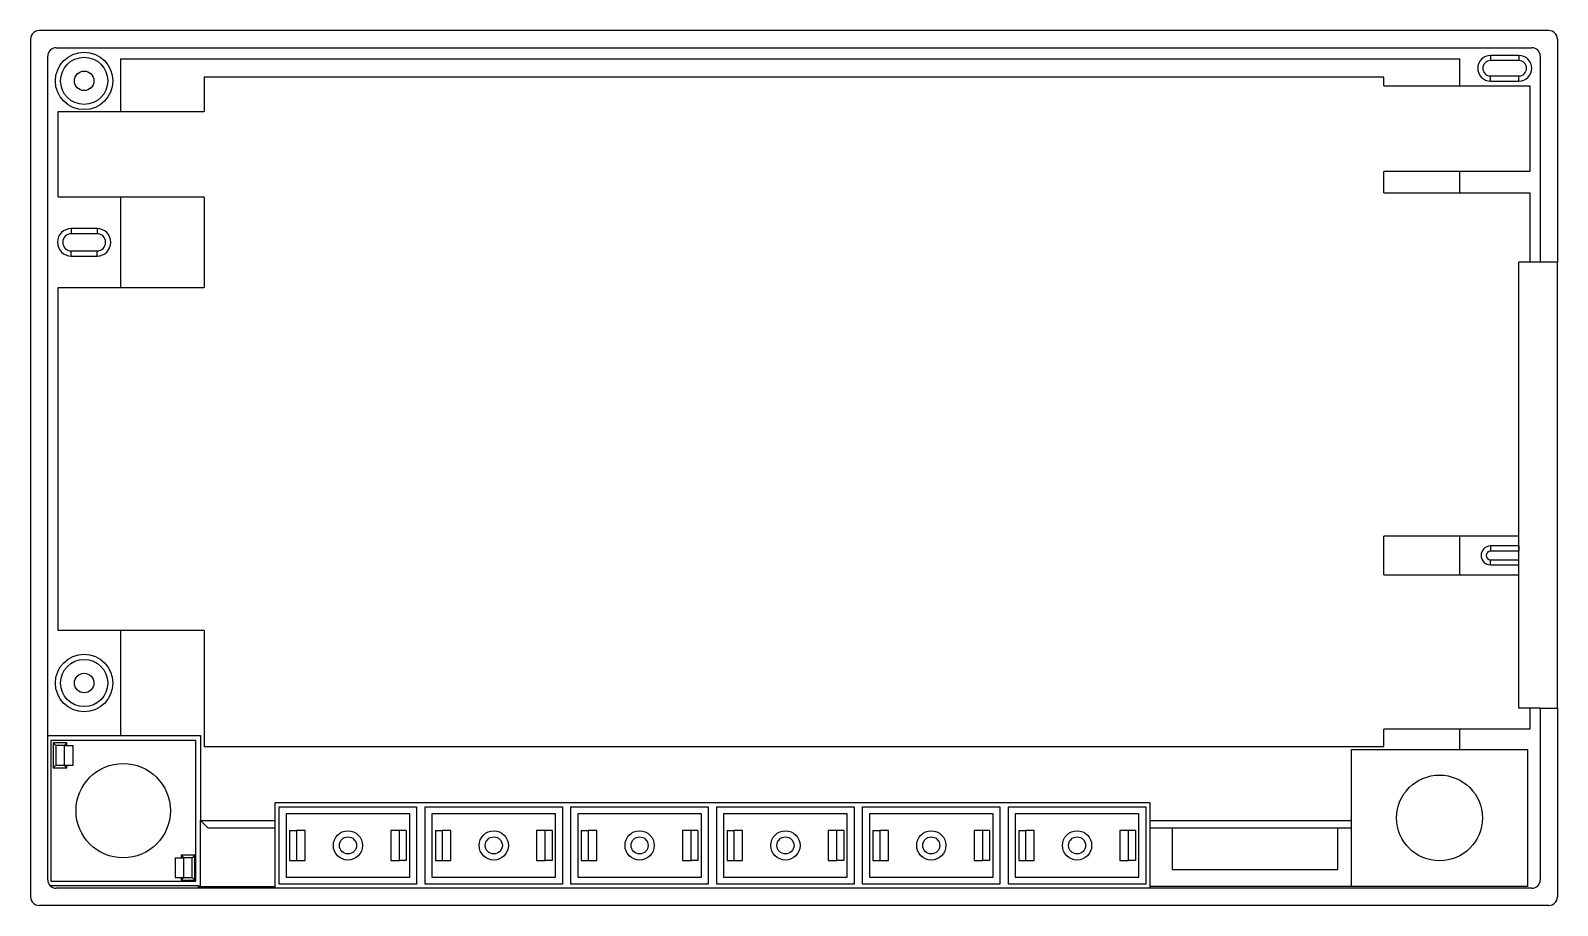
# Model space of a CAD drawing. Header units: millimetres. Extents: x 51 to 229, y 57 to 159.
import ezdxf

# ---------------------------------------------------------------- set-up
doc = ezdxf.new("R2010")
doc.units = ezdxf.units.MM
doc.layers.add('View002', color=7, linetype='CONTINUOUS')

msp = doc.modelspace()

# ---------------------------------------------------------------- linework, layer by layer
at = {"layer": 'View002'}
for p, q in [((227.7, 158.95), (51.7, 158.95)), ((50.7, 157.95), (50.7, 57.95)), ((53.7, 156.95), (225.7, 156.95)), ((228.7, 157.95), (228.7, 131.95)), ((52.7, 59.95), (52.7, 155.95)), ((61.2, 155.65), (61.2, 149.51)), ((61.2, 155.65), (217.3, 155.65)), ((217.3, 152.51), (217.3, 155.65)), ((224.2, 156.05), (220.9, 156.05)), ((224.2, 155.45), (220.9, 155.45)), ((226.7, 155.95), (226.7, 131.95)), ((70.94, 153.51), (70.94, 149.51)), ((208.46, 153.51), (70.94, 153.51)), ((208.46, 152.51), (208.46, 153.51)), ((220.9, 153.65), (224.2, 153.65)), ((208.46, 152.51), (217.3, 152.51)), ((217.3, 152.51), (225.46, 152.51)), ((220.9, 153.05), (224.2, 153.05)), ((225.46, 152.51), (225.46, 142.51)), ((53.94, 139.51), (53.94, 149.51)), ((53.94, 149.51), (61.2, 149.51)), ((61.2, 149.51), (70.94, 149.51)), ((217.3, 142.51), (208.46, 142.51)), ((208.46, 140.01), (208.46, 142.51)), ((225.46, 142.51), (217.3, 142.51)), ((217.3, 140.01), (217.3, 142.51)), ((61.2, 139.51), (53.94, 139.51)), ((61.2, 139.51), (61.2, 129.01)), ((70.94, 139.51), (61.2, 139.51)), ((70.94, 139.51), (70.94, 129.01)), ((208.46, 140.01), (217.3, 140.01)), ((217.3, 140.01), (225.46, 140.01)), ((225.46, 140.01), (225.46, 131.95)), ((58.45, 135.86), (55.45, 135.86)), ((58.45, 135.26), (55.45, 135.26)), ((55.45, 133.26), (58.45, 133.26)), ((55.45, 132.66), (58.45, 132.66)), ((226.7, 131.95), (224.2, 131.95)), ((224.2, 79.95), (224.2, 131.95)), ((228.7, 131.95), (226.7, 131.95)), ((228.7, 79.95), (228.7, 131.95)), ((53.94, 89.01), (53.94, 129.01)), ((53.94, 129.01), (61.2, 129.01)), ((61.2, 129.01), (70.94, 129.01)), ((217.3, 100.01), (208.46, 100.01)), ((208.46, 95.51), (208.46, 100.01)), ((217.3, 95.51), (217.3, 100.01)), ((224.2, 100.01), (217.3, 100.01)), ((224.2, 98.86), (220.9, 98.86)), ((224.2, 98.26), (220.9, 98.26)), ((220.9, 97.26), (224.2, 97.26)), ((220.9, 96.66), (224.2, 96.66)), ((208.46, 95.51), (217.3, 95.51)), ((217.3, 95.51), (224.2, 95.51)), ((61.2, 89.01), (53.94, 89.01)), ((61.2, 89.01), (61.2, 76.75)), ((70.94, 89.01), (61.2, 89.01)), ((70.94, 89.01), (70.94, 75.47)), ((226.7, 79.95), (224.2, 79.95)), ((225.46, 79.95), (225.46, 77.51)), ((226.7, 79.95), (226.7, 59.95)), ((226.7, 79.95), (228.7, 79.95)), ((228.7, 79.95), (228.7, 57.95)), ((52.7, 76.75), (61.2, 76.75)), ((61.2, 76.75), (70.5, 76.75)), ((70.5, 76.75), (70.5, 66.85)), ((217.3, 77.51), (208.46, 77.51)), ((208.46, 75.47), (208.46, 77.51)), ((217.3, 75.15), (217.3, 77.51)), ((225.46, 77.51), (217.3, 77.51)), ((69.95, 76.2), (53.05, 76.2)), ((53.05, 76.2), (53.05, 59.8)), ((53.35, 75.9), (53.35, 73)), ((54.95, 75.9), (53.35, 75.9)), ((53.65, 75.6), (53.65, 73.3)), ((54.65, 75.6), (53.65, 75.6)), ((54.65, 73.3), (54.65, 75.6)), ((54.65, 75.6), (55.65, 75.6)), ((54.95, 75.6), (54.95, 75.9)), ((55.65, 73.3), (55.65, 75.6)), ((69.95, 59.8), (69.95, 76.2)), ((70.94, 75.47), (208.46, 75.47)), ((204.7, 75.15), (217.3, 75.15)), ((204.7, 66.85), (204.7, 75.15)), ((217.3, 75.15), (225.2, 75.15)), ((225.2, 75.15), (225.2, 59.15)), ((53.35, 73), (54.95, 73)), ((53.65, 73.3), (54.65, 73.3)), ((54.65, 73.3), (55.65, 73.3)), ((54.95, 73), (54.95, 73.3)), ((79.2, 66.85), (79.2, 68.95)), ((79.2, 68.95), (181.2, 68.95)), ((79.7, 68.45), (95.7, 68.45)), ((79.7, 59.45), (79.7, 68.45)), ((94.9, 67.65), (80.5, 67.65)), ((80.5, 67.65), (80.5, 60.25)), ((94.9, 60.25), (94.9, 67.65)), ((95.7, 68.45), (95.7, 59.45)), ((96.7, 68.45), (112.7, 68.45)), ((96.7, 59.45), (96.7, 68.45)), ((111.9, 67.65), (97.5, 67.65)), ((97.5, 67.65), (97.5, 60.25)), ((111.9, 60.25), (111.9, 67.65)), ((112.7, 68.45), (112.7, 59.45)), ((113.7, 68.45), (129.7, 68.45)), ((113.7, 59.45), (113.7, 68.45)), ((128.9, 67.65), (114.5, 67.65)), ((114.5, 67.65), (114.5, 60.25)), ((128.9, 60.25), (128.9, 67.65)), ((129.7, 68.45), (129.7, 59.45)), ((130.7, 68.45), (146.7, 68.45)), ((130.7, 59.45), (130.7, 68.45)), ((145.9, 67.65), (131.5, 67.65)), ((131.5, 67.65), (131.5, 60.25)), ((145.9, 60.25), (145.9, 67.65)), ((146.7, 68.45), (146.7, 59.45)), ((147.7, 68.45), (163.7, 68.45)), ((147.7, 59.45), (147.7, 68.45)), ((162.9, 67.65), (148.5, 67.65)), ((148.5, 67.65), (148.5, 60.25)), ((162.9, 60.25), (162.9, 67.65)), ((163.7, 68.45), (163.7, 59.45)), ((164.7, 68.45), (180.7, 68.45)), ((164.7, 59.45), (164.7, 68.45)), ((179.9, 67.65), (165.5, 67.65)), ((165.5, 67.65), (165.5, 60.25)), ((179.9, 60.25), (179.9, 67.65)), ((180.7, 68.45), (180.7, 59.45)), ((181.2, 68.95), (181.2, 66.85)), ((70.5, 59.25), (70.5, 66.85)), ((70.5, 66.85), (79.2, 66.85)), ((71.4, 65.95), (70.5, 66.85)), ((79.2, 65.95), (71.4, 65.95)), ((79.2, 65.95), (79.2, 66.85)), ((79.2, 59.15), (79.2, 65.95)), ((181.2, 66.85), (181.2, 65.95)), ((181.2, 66.85), (204.7, 66.85)), ((181.2, 65.95), (181.2, 59.15)), ((204.7, 65.95), (181.2, 65.95)), ((183.8, 65.95), (183.8, 61.15)), ((203.1, 61.15), (203.1, 65.95)), ((204.7, 65.95), (204.7, 66.85)), ((204.7, 59.15), (204.7, 65.95)), ((80.9, 65.7), (81.7, 65.7)), ((80.9, 65.7), (80.9, 62.2)), ((82.7, 65.7), (81.7, 65.7)), ((81.7, 65.7), (81.7, 62.2)), ((82.7, 62.2), (82.7, 65.7)), ((92.7, 65.7), (92.7, 62.2)), ((93.7, 65.7), (92.7, 65.7)), ((94.5, 65.7), (93.7, 65.7)), ((93.7, 62.2), (93.7, 65.7)), ((94.5, 65.7), (94.5, 62.2)), ((97.9, 65.7), (98.7, 65.7)), ((97.9, 65.7), (97.9, 62.2)), ((99.7, 65.7), (98.7, 65.7)), ((98.7, 65.7), (98.7, 62.2)), ((99.7, 62.2), (99.7, 65.7)), ((109.7, 65.7), (109.7, 62.2)), ((110.7, 65.7), (109.7, 65.7)), ((111.5, 65.7), (110.7, 65.7)), ((110.7, 62.2), (110.7, 65.7)), ((111.5, 65.7), (111.5, 62.2)), ((114.9, 65.7), (115.7, 65.7)), ((114.9, 65.7), (114.9, 62.2)), ((116.7, 65.7), (115.7, 65.7)), ((115.7, 65.7), (115.7, 62.2)), ((116.7, 62.2), (116.7, 65.7)), ((126.7, 65.7), (126.7, 62.2)), ((127.7, 65.7), (126.7, 65.7)), ((128.5, 65.7), (127.7, 65.7)), ((127.7, 62.2), (127.7, 65.7)), ((128.5, 65.7), (128.5, 62.2)), ((131.9, 65.7), (132.7, 65.7)), ((131.9, 65.7), (131.9, 62.2)), ((133.7, 65.7), (132.7, 65.7)), ((132.7, 65.7), (132.7, 62.2)), ((133.7, 62.2), (133.7, 65.7)), ((143.7, 65.7), (143.7, 62.2)), ((144.7, 65.7), (143.7, 65.7)), ((145.5, 65.7), (144.7, 65.7)), ((144.7, 62.2), (144.7, 65.7)), ((145.5, 65.7), (145.5, 62.2)), ((148.9, 65.7), (149.7, 65.7)), ((148.9, 65.7), (148.9, 62.2)), ((150.7, 65.7), (149.7, 65.7)), ((149.7, 65.7), (149.7, 62.2)), ((150.7, 62.2), (150.7, 65.7)), ((160.7, 65.7), (160.7, 62.2)), ((161.7, 65.7), (160.7, 65.7)), ((162.5, 65.7), (161.7, 65.7)), ((161.7, 62.2), (161.7, 65.7)), ((162.5, 65.7), (162.5, 62.2)), ((165.9, 65.7), (166.7, 65.7)), ((165.9, 65.7), (165.9, 62.2)), ((167.7, 65.7), (166.7, 65.7)), ((166.7, 65.7), (166.7, 62.2)), ((167.7, 62.2), (167.7, 65.7)), ((177.7, 65.7), (177.7, 62.2)), ((178.7, 65.7), (177.7, 65.7)), ((179.5, 65.7), (178.7, 65.7)), ((178.7, 62.2), (178.7, 65.7)), ((179.5, 65.7), (179.5, 62.2)), ((67.55, 62.5), (67.55, 60.2)), ((67.55, 62.5), (68.55, 62.5)), ((69.85, 62.8), (68.25, 62.8)), ((68.25, 62.8), (68.25, 62.5)), ((69.55, 62.5), (68.55, 62.5)), ((68.55, 62.5), (68.55, 60.2)), ((69.55, 60.2), (69.55, 62.5)), ((69.85, 59.9), (69.85, 62.8)), ((80.9, 62.2), (81.7, 62.2)), ((81.7, 62.2), (82.7, 62.2)), ((92.7, 62.2), (93.7, 62.2)), ((94.5, 62.2), (93.7, 62.2)), ((97.9, 62.2), (98.7, 62.2)), ((98.7, 62.2), (99.7, 62.2)), ((109.7, 62.2), (110.7, 62.2)), ((111.5, 62.2), (110.7, 62.2)), ((114.9, 62.2), (115.7, 62.2)), ((115.7, 62.2), (116.7, 62.2)), ((126.7, 62.2), (127.7, 62.2)), ((128.5, 62.2), (127.7, 62.2)), ((131.9, 62.2), (132.7, 62.2)), ((132.7, 62.2), (133.7, 62.2)), ((143.7, 62.2), (144.7, 62.2)), ((145.5, 62.2), (144.7, 62.2)), ((148.9, 62.2), (149.7, 62.2)), ((149.7, 62.2), (150.7, 62.2)), ((160.7, 62.2), (161.7, 62.2)), ((162.5, 62.2), (161.7, 62.2)), ((165.9, 62.2), (166.7, 62.2)), ((166.7, 62.2), (167.7, 62.2)), ((177.7, 62.2), (178.7, 62.2)), ((179.5, 62.2), (178.7, 62.2)), ((183.8, 61.15), (203.1, 61.15)), ((70.2, 59.25), (52.99, 59.25)), ((53.05, 59.8), (69.95, 59.8)), ((225.7, 58.95), (53.7, 58.95)), ((67.55, 60.2), (68.55, 60.2)), ((68.25, 60.2), (68.25, 59.9)), ((68.25, 59.9), (69.85, 59.9)), ((68.55, 60.2), (69.55, 60.2)), ((70.2, 59.25), (70.2, 59.15)), ((70.2, 59.25), (70.5, 59.25)), ((70.2, 59.15), (79.2, 59.15)), ((79.2, 58.95), (79.2, 59.15)), ((95.7, 59.45), (79.7, 59.45)), ((80.5, 60.25), (94.9, 60.25)), ((112.7, 59.45), (96.7, 59.45)), ((97.5, 60.25), (111.9, 60.25)), ((129.7, 59.45), (113.7, 59.45)), ((114.5, 60.25), (128.9, 60.25)), ((146.7, 59.45), (130.7, 59.45)), ((131.5, 60.25), (145.9, 60.25)), ((163.7, 59.45), (147.7, 59.45)), ((148.5, 60.25), (162.9, 60.25)), ((180.7, 59.45), (164.7, 59.45)), ((165.5, 60.25), (179.9, 60.25)), ((181.2, 59.15), (181.2, 58.95)), ((225.2, 59.15), (181.2, 59.15)), ((227.7, 56.95), (51.7, 56.95))]:
    msp.add_line(p, q, dxfattribs=at)
for centre, radius in [((56.95, 153.08), 3.35), ((56.95, 153.08), 2.75), ((56.95, 153.08), 1.14), ((56.95, 82.88), 3.35), ((56.95, 82.88), 2.75), ((56.95, 82.88), 1.14), ((61.5, 68), 5.5), ((214.95, 67.15), 5), ((87.7, 63.95), 1.7), ((87.7, 63.95), 1), ((104.7, 63.95), 1.7), ((104.7, 63.95), 1), ((121.7, 63.95), 1.7), ((121.7, 63.95), 1), ((138.7, 63.95), 1.7), ((138.7, 63.95), 1), ((155.7, 63.95), 1.7), ((155.7, 63.95), 1), ((172.7, 63.95), 1.7), ((172.7, 63.95), 1)]:
    msp.add_circle(centre, radius, dxfattribs=at)
for centre, radius, start, end in [((51.7, 157.95), 1, 90, 180), ((227.7, 157.95), 1, 0, 90), ((53.7, 155.95), 1, 90, 180), ((53.7, 155.95), 1, 90.0003, 179.9997), ((225.7, 155.95), 1, 0, 90), ((225.7, 155.95), 1, 0.0005, 89.9995), ((220.9, 154.55), 1.5, 90, -90), ((220.9, 154.55), 0.9, 90, -90), ((224.2, 154.55), 1.5, -90, 90), ((224.2, 154.55), 0.9, -90, 90), ((55.45, 134.26), 1.6, 90, -90), ((58.45, 134.26), 1.6, -90, 90), ((55.45, 134.26), 1, 90, -90), ((58.45, 134.26), 1, -90, 90), ((220.9, 97.76), 1.1, 90, -90), ((220.9, 97.76), 0.5, 90, -90), ((224.2, 97.76), 1.1, 89.9995, 90), ((224.2, 97.76), 0.5, 89.9989, 90), ((224.2, 97.76), 0.5, -90, -89.9989), ((224.2, 97.76), 1.1, -90, -89.9995), ((53.7, 59.95), 1, 180, -90), ((225.7, 59.95), 1, -90, 0), ((225.7, 59.95), 1, -90, 0), ((51.7, 57.95), 1, 180, -90), ((227.7, 57.95), 1, -90, 0)]:
    msp.add_arc(centre, radius, start, end, dxfattribs=at)
for points, knots in [([(220.9, 156.05), (220.9, 155.89), (220.9, 155.74), (220.9, 155.63), (220.9, 155.59), (220.9, 155.57), (220.9, 155.54), (220.9, 155.53), (220.9, 155.52), (220.9, 155.51), (220.9, 155.49), (220.9, 155.48), (220.9, 155.47), (220.9, 155.46), (220.9, 155.45), (220.9, 155.45)], [0, 0, 0, 0, 0.785398, 0.785398, 0.785398, 1.009798, 1.009798, 1.009798, 1.121997, 1.121997, 1.121997, 1.346397, 1.346397, 1.346397, 1.570796, 1.570796, 1.570796, 1.570796]), ([(224.2, 156.05), (224.2, 155.89), (224.2, 155.74), (224.2, 155.63), (224.2, 155.61), (224.2, 155.6), (224.2, 155.58), (224.2, 155.55), (224.2, 155.53), (224.2, 155.51), (224.2, 155.49), (224.2, 155.48), (224.2, 155.47), (224.2, 155.46), (224.2, 155.45), (224.2, 155.45)], [1.570796, 1.570796, 1.570796, 1.570796, 2.356194, 2.356194, 2.356194, 2.468394, 2.468394, 2.468394, 2.692794, 2.692794, 2.692794, 2.917193, 2.917193, 2.917193, 3.141593, 3.141593, 3.141593, 3.141593]), ([(220.9, 153.05), (220.9, 153.21), (220.9, 153.36), (220.9, 153.47), (220.9, 153.51), (220.9, 153.53), (220.9, 153.56), (220.9, 153.57), (220.9, 153.58), (220.9, 153.59), (220.9, 153.61), (220.9, 153.62), (220.9, 153.63), (220.9, 153.64), (220.9, 153.65), (220.9, 153.65)], [0, 0, 0, 0, 0.785398, 0.785398, 0.785398, 1.009798, 1.009798, 1.009798, 1.121997, 1.121997, 1.121997, 1.346397, 1.346397, 1.346397, 1.570796, 1.570796, 1.570796, 1.570796]), ([(224.2, 153.05), (224.2, 153.21), (224.2, 153.36), (224.2, 153.47), (224.2, 153.51), (224.2, 153.53), (224.2, 153.56), (224.2, 153.57), (224.2, 153.58), (224.2, 153.59), (224.2, 153.61), (224.2, 153.62), (224.2, 153.63), (224.2, 153.64), (224.2, 153.65), (224.2, 153.65)], [0, 0, 0, 0, 0.785398, 0.785398, 0.785398, 1.009798, 1.009798, 1.009798, 1.121997, 1.121997, 1.121997, 1.346397, 1.346397, 1.346397, 1.570796, 1.570796, 1.570796, 1.570796]), ([(55.45, 135.86), (55.45, 135.7), (55.45, 135.54), (55.45, 135.43), (55.45, 135.4), (55.45, 135.37), (55.45, 135.35), (55.45, 135.34), (55.45, 135.33), (55.45, 135.32), (55.45, 135.3), (55.45, 135.28), (55.45, 135.27), (55.45, 135.26), (55.45, 135.26), (55.45, 135.26)], [0, 0, 0, 0, 0.785398, 0.785398, 0.785398, 1.009798, 1.009798, 1.009798, 1.121997, 1.121997, 1.121997, 1.346397, 1.346397, 1.346397, 1.570796, 1.570796, 1.570796, 1.570796]), ([(58.45, 135.86), (58.45, 135.7), (58.45, 135.54), (58.45, 135.43), (58.45, 135.42), (58.45, 135.4), (58.45, 135.39), (58.45, 135.36), (58.45, 135.34), (58.45, 135.32), (58.45, 135.3), (58.45, 135.28), (58.45, 135.27), (58.45, 135.26), (58.45, 135.26), (58.45, 135.26)], [1.570796, 1.570796, 1.570796, 1.570796, 2.356194, 2.356194, 2.356194, 2.468394, 2.468394, 2.468394, 2.692794, 2.692794, 2.692794, 2.917193, 2.917193, 2.917193, 3.141593, 3.141593, 3.141593, 3.141593]), ([(55.45, 132.66), (55.45, 132.81), (55.45, 132.97), (55.45, 133.08), (55.45, 133.11), (55.45, 133.14), (55.45, 133.16), (55.45, 133.17), (55.45, 133.19), (55.45, 133.2), (55.45, 133.22), (55.45, 133.23), (55.45, 133.24), (55.45, 133.25), (55.45, 133.25), (55.45, 133.26)], [0, 0, 0, 0, 0.785398, 0.785398, 0.785398, 1.009798, 1.009798, 1.009798, 1.121997, 1.121997, 1.121997, 1.346397, 1.346397, 1.346397, 1.570796, 1.570796, 1.570796, 1.570796]), ([(58.45, 132.66), (58.45, 132.81), (58.45, 132.97), (58.45, 133.08), (58.45, 133.11), (58.45, 133.14), (58.45, 133.16), (58.45, 133.17), (58.45, 133.19), (58.45, 133.2), (58.45, 133.22), (58.45, 133.23), (58.45, 133.24), (58.45, 133.25), (58.45, 133.25), (58.45, 133.26)], [0, 0, 0, 0, 0.785398, 0.785398, 0.785398, 1.009798, 1.009798, 1.009798, 1.121997, 1.121997, 1.121997, 1.346397, 1.346397, 1.346397, 1.570796, 1.570796, 1.570796, 1.570796]), ([(220.9, 98.86), (220.9, 98.7), (220.9, 98.55), (220.9, 98.43), (220.9, 98.42), (220.9, 98.4), (220.9, 98.39), (220.9, 98.36), (220.9, 98.34), (220.9, 98.32), (220.9, 98.3), (220.9, 98.28), (220.9, 98.27), (220.9, 98.26), (220.9, 98.26), (220.9, 98.26)], [1.570796, 1.570796, 1.570796, 1.570796, 2.356194, 2.356194, 2.356194, 2.468394, 2.468394, 2.468394, 2.692794, 2.692794, 2.692794, 2.917193, 2.917193, 2.917193, 3.141593, 3.141593, 3.141593, 3.141593]), ([(224.2, 98.86), (224.2, 98.7), (224.2, 98.55), (224.2, 98.43), (224.2, 98.42), (224.2, 98.4), (224.2, 98.39), (224.2, 98.36), (224.2, 98.34), (224.2, 98.32), (224.2, 98.3), (224.2, 98.28), (224.2, 98.27), (224.2, 98.26), (224.2, 98.26), (224.2, 98.26)], [1.570796, 1.570796, 1.570796, 1.570796, 2.356194, 2.356194, 2.356194, 2.468394, 2.468394, 2.468394, 2.692794, 2.692794, 2.692794, 2.917193, 2.917193, 2.917193, 3.141593, 3.141593, 3.141593, 3.141593]), ([(220.9, 96.66), (220.9, 96.82), (220.9, 96.97), (220.9, 97.08), (220.9, 97.1), (220.9, 97.11), (220.9, 97.13), (220.9, 97.15), (220.9, 97.18), (220.9, 97.2), (220.9, 97.22), (220.9, 97.23), (220.9, 97.24), (220.9, 97.25), (220.9, 97.26), (220.9, 97.26)], [1.570796, 1.570796, 1.570796, 1.570796, 2.356194, 2.356194, 2.356194, 2.468394, 2.468394, 2.468394, 2.692794, 2.692794, 2.692794, 2.917193, 2.917193, 2.917193, 3.141593, 3.141593, 3.141593, 3.141593]), ([(224.2, 96.66), (224.2, 96.82), (224.2, 96.97), (224.2, 97.08), (224.2, 97.11), (224.2, 97.14), (224.2, 97.17), (224.2, 97.18), (224.2, 97.19), (224.2, 97.2), (224.2, 97.22), (224.2, 97.23), (224.2, 97.24), (224.2, 97.25), (224.2, 97.26), (224.2, 97.26)], [0, 0, 0, 0, 0.785398, 0.785398, 0.785398, 1.009798, 1.009798, 1.009798, 1.121997, 1.121997, 1.121997, 1.346397, 1.346397, 1.346397, 1.570796, 1.570796, 1.570796, 1.570796]), ([(53.35, 75.9), (53.43, 75.82), (53.51, 75.74), (53.56, 75.69), (53.62, 75.63), (53.65, 75.6), (53.65, 75.6)], [4.712389, 4.712389, 4.712389, 4.712389, 5.497787, 5.497787, 5.497787, 6.283185, 6.283185, 6.283185, 6.283185]), ([(54.95, 75.9), (54.87, 75.82), (54.79, 75.74), (54.74, 75.69), (54.68, 75.63), (54.65, 75.6), (54.65, 75.6)], [4.712389, 4.712389, 4.712389, 4.712389, 5.497787, 5.497787, 5.497787, 6.283185, 6.283185, 6.283185, 6.283185]), ([(53.35, 73), (53.43, 73.08), (53.51, 73.16), (53.56, 73.21), (53.62, 73.27), (53.65, 73.3), (53.65, 73.3)], [4.712389, 4.712389, 4.712389, 4.712389, 5.497787, 5.497787, 5.497787, 6.283185, 6.283185, 6.283185, 6.283185]), ([(54.95, 73), (54.87, 73.08), (54.79, 73.16), (54.74, 73.21), (54.68, 73.27), (54.65, 73.3), (54.65, 73.3)], [1.570796, 1.570796, 1.570796, 1.570796, 2.356194, 2.356194, 2.356194, 3.141593, 3.141593, 3.141593, 3.141593]), ([(68.25, 62.8), (68.33, 62.72), (68.41, 62.64), (68.46, 62.59), (68.52, 62.53), (68.55, 62.5), (68.55, 62.5)], [1.570796, 1.570796, 1.570796, 1.570796, 2.356194, 2.356194, 2.356194, 3.141593, 3.141593, 3.141593, 3.141593]), ([(69.85, 62.8), (69.77, 62.72), (69.69, 62.64), (69.64, 62.59), (69.58, 62.53), (69.55, 62.5), (69.55, 62.5)], [4.712389, 4.712389, 4.712389, 4.712389, 5.497787, 5.497787, 5.497787, 6.283185, 6.283185, 6.283185, 6.283185]), ([(68.25, 59.9), (68.33, 59.98), (68.41, 60.06), (68.46, 60.11), (68.52, 60.17), (68.55, 60.2), (68.55, 60.2)], [1.570796, 1.570796, 1.570796, 1.570796, 2.356194, 2.356194, 2.356194, 3.141593, 3.141593, 3.141593, 3.141593]), ([(69.85, 59.9), (69.77, 59.98), (69.69, 60.06), (69.64, 60.11), (69.58, 60.17), (69.55, 60.2), (69.55, 60.2)], [4.712389, 4.712389, 4.712389, 4.712389, 5.497787, 5.497787, 5.497787, 6.283185, 6.283185, 6.283185, 6.283185])]:
    msp.add_open_spline(points, degree=3, knots=knots, dxfattribs=at)

doc.saveas('drawing.dxf')
